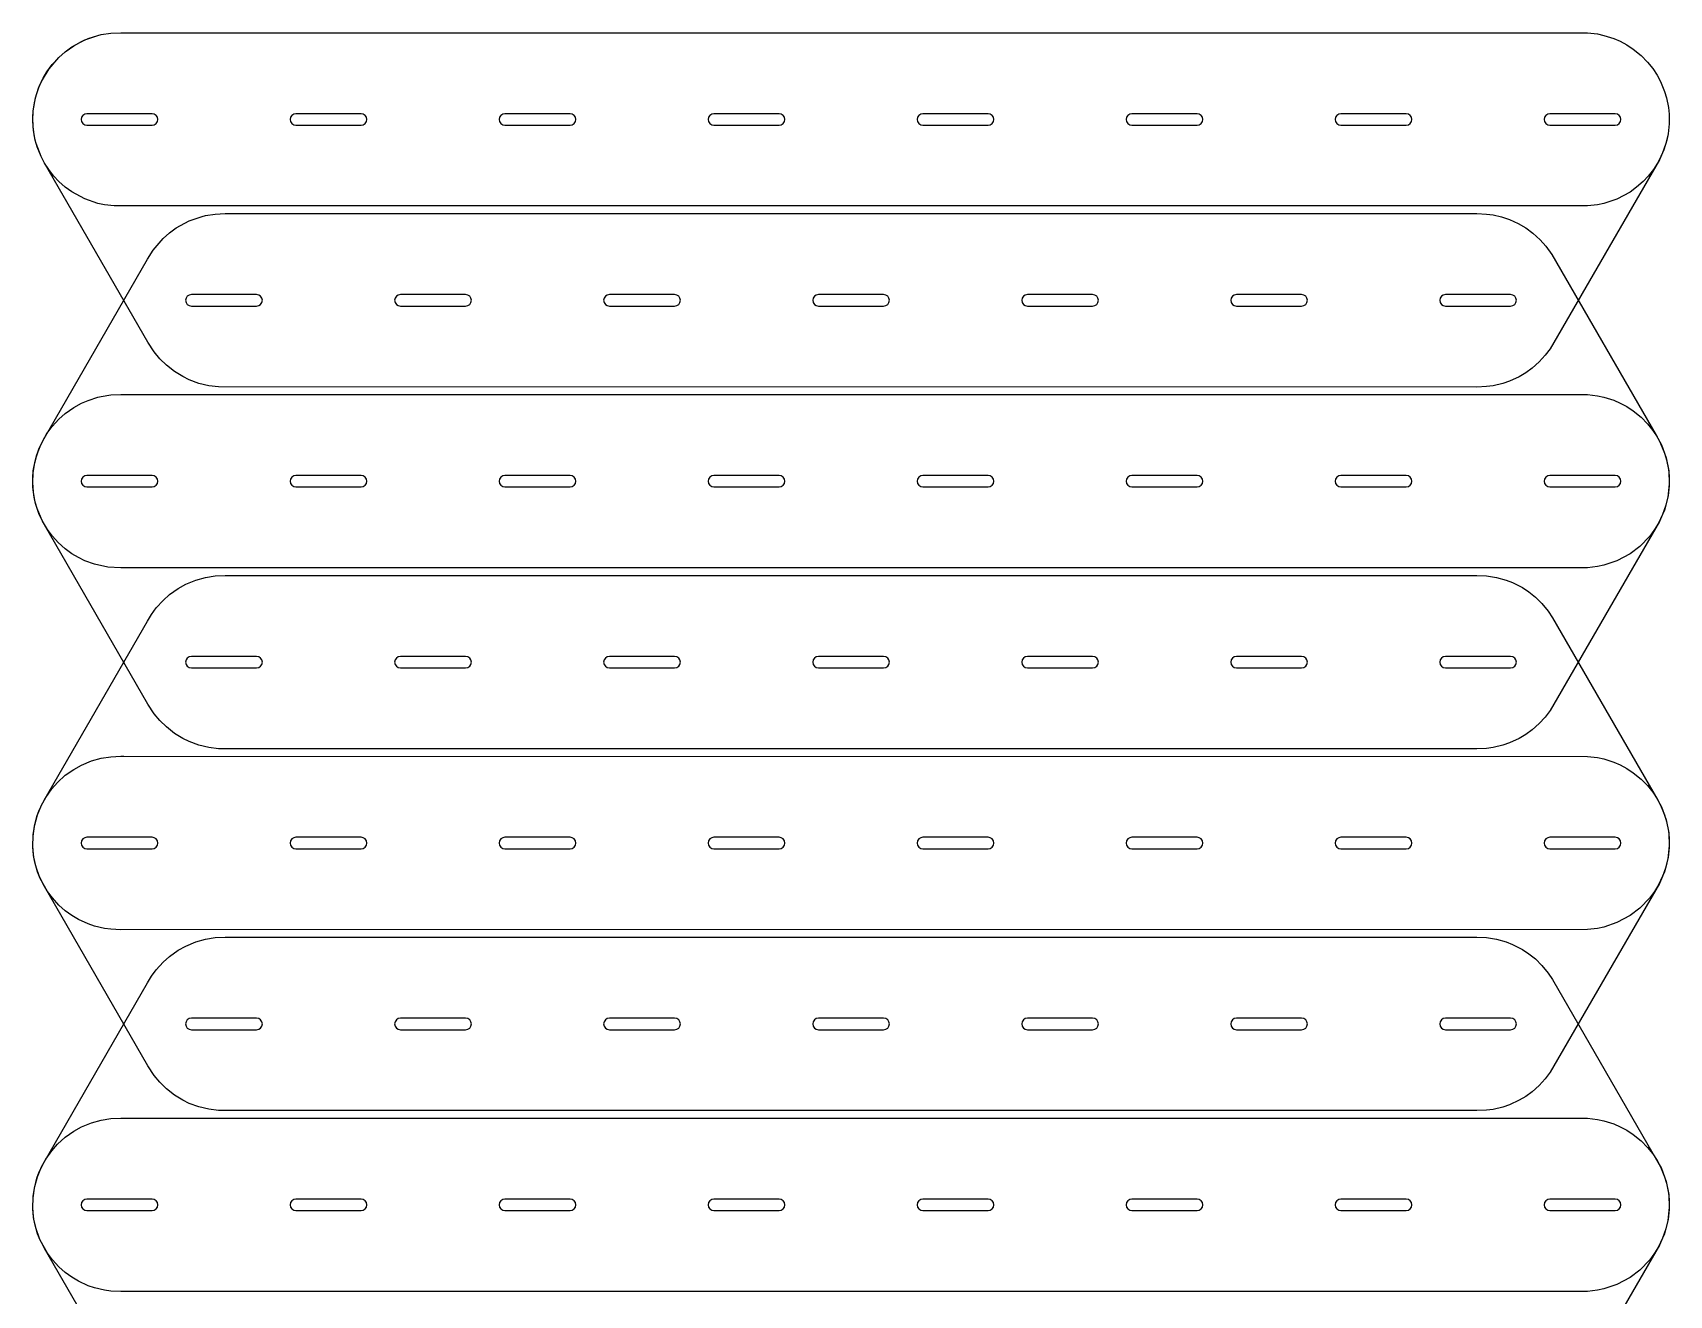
# Model space of a CAD drawing. Header units: millimetres. Extents: x 8 to 179, y 8 to 253.
# Drawn here: x 8 to 178.6, y 120.8 to 252.6 of the extents above; entities that cross this region are included whole.
import ezdxf

# ---------------------------------------------------------------- set-up
doc = ezdxf.new("R2010")
doc.units = ezdxf.units.MM
doc.layers.add('BOTTOM_CUT', color=5, linetype='CONTINUOUS')
doc.layers.add('TOP_CUT', color=7, linetype='CONTINUOUS')

msp = doc.modelspace()

# ---------------------------------------------------------------- linework, layer by layer
at = {"layer": 'BOTTOM_CUT'}
for points in [[(15.09, 252.3983), (16.11, 252.5584), (17.13, 252.6022), (170.13, 252.5867), (171.15, 252.4685), (171.83, 252.3231), (172.85, 251.9984), (173.53, 251.7041), (174.21, 251.3397), (174.89, 250.8951), (175.7154, 250.2222), (176.3831, 249.5422), (176.9285, 248.8622), (177.3756, 248.1822), (177.7422, 247.5022), (178.1624, 246.4822), (178.3658, 245.8022), (178.566, 244.7822), (178.6333, 244.1022), (178.6378, 243.0822), (178.5265, 242.0622), (178.3859, 241.3822), (178.069, 240.3622), (177.7805, 239.6822), (177.4226, 239.0022), (176.9854, 238.3222), (176.4529, 237.6422), (175.91, 237.0658), (175.23, 236.4674), (174.55, 235.9762), (173.19, 235.2448), (171.83, 234.7814), (171.15, 234.636), (170.13, 234.5178), (16.45, 234.519), (15.43, 234.6395), (14.75, 234.7865), (13.39, 235.2535), (12.03, 235.9894), (11.35, 236.4834), (10.67, 237.0854), (10.1471, 237.6422), (9.6145, 238.3222), (9.1774, 239.0022), (8.8195, 239.6822), (8.3051, 241.0422), (8.137, 241.7222), (7.9863, 242.7422), (7.9524, 243.7622), (7.9939, 244.4422), (8.2342, 245.8022), (8.5616, 246.8222), (8.8578, 247.5022), (9.65, 248.8318), (10.67, 250.0191), (11.35, 250.6214), (12.03, 251.1149), (13.39, 251.8509), (14.75, 252.318)], [(13.6, 244.1522), (13.3704, 244.1065), (13.1757, 243.9765), (13.0457, 243.7818), (13, 243.5522), (13.0457, 243.3226), (13.1757, 243.1279), (13.3704, 242.9979), (13.6, 242.9522), (20.4, 242.9522), (20.6296, 242.9979), (20.8243, 243.1279), (20.9543, 243.3226), (21, 243.5522), (20.9543, 243.7818), (20.8243, 243.9765), (20.6296, 244.1065), (20.4, 244.1522)], [(35.4, 244.1522), (35.1704, 244.1065), (34.9757, 243.9765), (34.8457, 243.7818), (34.8, 243.5522), (34.8457, 243.3226), (34.9757, 243.1279), (35.1704, 242.9979), (35.4, 242.9522), (42.2, 242.9522), (42.4296, 242.9979), (42.6243, 243.1279), (42.7543, 243.3226), (42.8, 243.5522), (42.7543, 243.7818), (42.6243, 243.9765), (42.4296, 244.1065), (42.2, 244.1522)], [(57.2, 244.1522), (56.9704, 244.1065), (56.7757, 243.9765), (56.6457, 243.7818), (56.6, 243.5522), (56.6457, 243.3226), (56.7757, 243.1279), (56.9704, 242.9979), (57.2, 242.9522), (64, 242.9522), (64.2296, 242.9979), (64.4243, 243.1279), (64.5543, 243.3226), (64.6, 243.5522), (64.5543, 243.7818), (64.4243, 243.9765), (64.2296, 244.1065), (64, 244.1522)], [(79, 244.1522), (78.7704, 244.1065), (78.5757, 243.9765), (78.4457, 243.7818), (78.4, 243.5522), (78.4457, 243.3226), (78.5757, 243.1279), (78.7704, 242.9979), (79, 242.9522), (85.8, 242.9522), (86.0296, 242.9979), (86.2243, 243.1279), (86.3543, 243.3226), (86.4, 243.5522), (86.3543, 243.7818), (86.2243, 243.9765), (86.0296, 244.1065), (85.8, 244.1522)], [(100.8, 244.1522), (100.5704, 244.1065), (100.3757, 243.9765), (100.2457, 243.7818), (100.2, 243.5522), (100.2457, 243.3226), (100.3757, 243.1279), (100.5704, 242.9979), (100.8, 242.9522), (107.6, 242.9522), (107.8296, 242.9979), (108.0243, 243.1279), (108.1543, 243.3226), (108.2, 243.5522), (108.1543, 243.7818), (108.0243, 243.9765), (107.8296, 244.1065), (107.6, 244.1522)], [(122.6, 244.1522), (122.3704, 244.1065), (122.1757, 243.9765), (122.0457, 243.7818), (122, 243.5522), (122.0457, 243.3226), (122.1757, 243.1279), (122.3704, 242.9979), (122.6, 242.9522), (129.4, 242.9522), (129.6296, 242.9979), (129.8243, 243.1279), (129.9543, 243.3226), (130, 243.5522), (129.9543, 243.7818), (129.8243, 243.9765), (129.6296, 244.1065), (129.4, 244.1522)], [(144.4, 244.1522), (144.1704, 244.1065), (143.9757, 243.9765), (143.8457, 243.7818), (143.8, 243.5522), (143.8457, 243.3226), (143.9757, 243.1279), (144.1704, 242.9979), (144.4, 242.9522), (151.2, 242.9522), (151.4296, 242.9979), (151.6243, 243.1279), (151.7543, 243.3226), (151.8, 243.5522), (151.7543, 243.7818), (151.6243, 243.9765), (151.4296, 244.1065), (151.2, 244.1522)], [(166.2, 244.1522), (165.9704, 244.1065), (165.7757, 243.9765), (165.6457, 243.7818), (165.6, 243.5522), (165.6457, 243.3226), (165.7757, 243.1279), (165.9704, 242.9979), (166.2, 242.9522), (173, 242.9522), (173.2296, 242.9979), (173.4243, 243.1279), (173.5543, 243.3226), (173.6, 243.5522), (173.5543, 243.7818), (173.4243, 243.9765), (173.2296, 244.1065), (173, 244.1522)], [(25.97, 233.5146), (26.99, 233.677), (28.01, 233.7229), (158.57, 233.7229), (159.59, 233.679), (160.27, 233.5856), (161.152, 233.3829), (161.97, 233.1113), (162.8714, 232.7029), (163.67, 232.2355), (164.4228, 231.6829), (165.1668, 231.0029), (165.7692, 230.3229), (166.39, 229.4422), (177.2734, 210.6029), (177.8182, 209.5829), (178.3178, 208.2229), (178.5866, 206.8629), (178.6453, 205.5029), (178.4981, 204.1429), (178.1344, 202.7829), (177.5243, 201.4229), (177.109, 200.7429), (176.6043, 200.0629), (175.57, 198.9924), (174.55, 198.2178), (173.19, 197.4863), (171.83, 197.0226), (171.15, 196.8773), (170.13, 196.7591), (17.13, 196.7435), (15.77, 196.8275), (14.41, 197.1222), (13.39, 197.495), (12.71, 197.8253), (12.03, 198.2309), (11.35, 198.7241), (10.6127, 199.3829), (9.9956, 200.0629), (9.491, 200.7429), (8.97, 201.6223), (8.5932, 202.4429), (8.2553, 203.4629), (8.1019, 204.1429), (7.972, 205.1629), (7.9584, 206.1829), (8.0134, 206.8629), (8.1946, 207.8829), (8.3843, 208.5629), (8.7818, 209.5829), (9.131, 210.2629), (19.9268, 228.9629), (20.53, 229.924), (21.55, 231.1202), (22.23, 231.7262), (22.91, 232.2223), (24.27, 232.9628), (25.63, 233.4335)], [(24.5, 225.2728), (24.2704, 225.2272), (24.0757, 225.0971), (23.9457, 224.9025), (23.9, 224.6728), (23.9457, 224.4432), (24.0757, 224.2486), (24.2704, 224.1185), (24.5, 224.0728), (31.3, 224.0728), (31.5296, 224.1185), (31.7243, 224.2486), (31.8543, 224.4432), (31.9, 224.6728), (31.8543, 224.9025), (31.7243, 225.0971), (31.5296, 225.2272), (31.3, 225.2728)], [(46.3, 225.2728), (46.0704, 225.2272), (45.8757, 225.0971), (45.7457, 224.9025), (45.7, 224.6728), (45.7457, 224.4432), (45.8757, 224.2486), (46.0704, 224.1185), (46.3, 224.0728), (53.1, 224.0728), (53.3296, 224.1185), (53.5243, 224.2486), (53.6543, 224.4432), (53.7, 224.6728), (53.6543, 224.9025), (53.5243, 225.0971), (53.3296, 225.2272), (53.1, 225.2728)], [(68.1, 225.2728), (67.8704, 225.2272), (67.6757, 225.0971), (67.5457, 224.9025), (67.5, 224.6728), (67.5457, 224.4432), (67.6757, 224.2486), (67.8704, 224.1185), (68.1, 224.0728), (74.9, 224.0728), (75.1296, 224.1185), (75.3243, 224.2486), (75.4543, 224.4432), (75.5, 224.6728), (75.4543, 224.9025), (75.3243, 225.0971), (75.1296, 225.2272), (74.9, 225.2728)], [(89.9, 225.2728), (89.6704, 225.2272), (89.4757, 225.0971), (89.3457, 224.9025), (89.3, 224.6728), (89.3457, 224.4432), (89.4757, 224.2486), (89.6704, 224.1185), (89.9, 224.0728), (96.7, 224.0728), (96.9296, 224.1185), (97.1243, 224.2486), (97.2543, 224.4432), (97.3, 224.6728), (97.2543, 224.9025), (97.1243, 225.0971), (96.9296, 225.2272), (96.7, 225.2728)], [(111.7, 225.2728), (111.4704, 225.2272), (111.2757, 225.0971), (111.1457, 224.9025), (111.1, 224.6728), (111.1457, 224.4432), (111.2757, 224.2486), (111.4704, 224.1185), (111.7, 224.0728), (118.5, 224.0728), (118.7296, 224.1185), (118.9243, 224.2486), (119.0543, 224.4432), (119.1, 224.6728), (119.0543, 224.9025), (118.9243, 225.0971), (118.7296, 225.2272), (118.5, 225.2728)], [(133.5, 225.2728), (133.2704, 225.2272), (133.0757, 225.0971), (132.9457, 224.9025), (132.9, 224.6728), (132.9457, 224.4432), (133.0757, 224.2486), (133.2704, 224.1185), (133.5, 224.0728), (140.3, 224.0728), (140.5296, 224.1185), (140.7243, 224.2486), (140.8543, 224.4432), (140.9, 224.6728), (140.8543, 224.9025), (140.7243, 225.0971), (140.5296, 225.2272), (140.3, 225.2728)], [(155.3, 225.2728), (155.0704, 225.2272), (154.8757, 225.0971), (154.7457, 224.9025), (154.7, 224.6728), (154.7457, 224.4432), (154.8757, 224.2486), (155.0704, 224.1185), (155.3, 224.0728), (162.1, 224.0728), (162.3296, 224.1185), (162.5243, 224.2486), (162.6543, 224.4432), (162.7, 224.6728), (162.6543, 224.9025), (162.5243, 225.0971), (162.3296, 225.2272), (162.1, 225.2728)], [(13.6, 206.3935), (13.3704, 206.3478), (13.1757, 206.2178), (13.0457, 206.0231), (13, 205.7935), (13.0457, 205.5639), (13.1757, 205.3692), (13.3704, 205.2392), (13.6, 205.1935), (20.4, 205.1935), (20.6296, 205.2392), (20.8243, 205.3692), (20.9543, 205.5639), (21, 205.7935), (20.9543, 206.0231), (20.8243, 206.2178), (20.6296, 206.3478), (20.4, 206.3935)], [(35.4, 206.3935), (35.1704, 206.3478), (34.9757, 206.2178), (34.8457, 206.0231), (34.8, 205.7935), (34.8457, 205.5639), (34.9757, 205.3692), (35.1704, 205.2392), (35.4, 205.1935), (42.2, 205.1935), (42.4296, 205.2392), (42.6243, 205.3692), (42.7543, 205.5639), (42.8, 205.7935), (42.7543, 206.0231), (42.6243, 206.2178), (42.4296, 206.3478), (42.2, 206.3935)], [(57.2, 206.3935), (56.9704, 206.3478), (56.7757, 206.2178), (56.6457, 206.0231), (56.6, 205.7935), (56.6457, 205.5639), (56.7757, 205.3692), (56.9704, 205.2392), (57.2, 205.1935), (64, 205.1935), (64.2296, 205.2392), (64.4243, 205.3692), (64.5543, 205.5639), (64.6, 205.7935), (64.5543, 206.0231), (64.4243, 206.2178), (64.2296, 206.3478), (64, 206.3935)], [(79, 206.3935), (78.7704, 206.3478), (78.5757, 206.2178), (78.4457, 206.0231), (78.4, 205.7935), (78.4457, 205.5639), (78.5757, 205.3692), (78.7704, 205.2392), (79, 205.1935), (85.8, 205.1935), (86.0296, 205.2392), (86.2243, 205.3692), (86.3543, 205.5639), (86.4, 205.7935), (86.3543, 206.0231), (86.2243, 206.2178), (86.0296, 206.3478), (85.8, 206.3935)], [(100.8, 206.3935), (100.5704, 206.3478), (100.3757, 206.2178), (100.2457, 206.0231), (100.2, 205.7935), (100.2457, 205.5639), (100.3757, 205.3692), (100.5704, 205.2392), (100.8, 205.1935), (107.6, 205.1935), (107.8296, 205.2392), (108.0243, 205.3692), (108.1543, 205.5639), (108.2, 205.7935), (108.1543, 206.0231), (108.0243, 206.2178), (107.8296, 206.3478), (107.6, 206.3935)], [(122.6, 206.3935), (122.3704, 206.3478), (122.1757, 206.2178), (122.0457, 206.0231), (122, 205.7935), (122.0457, 205.5639), (122.1757, 205.3692), (122.3704, 205.2392), (122.6, 205.1935), (129.4, 205.1935), (129.6296, 205.2392), (129.8243, 205.3692), (129.9543, 205.5639), (130, 205.7935), (129.9543, 206.0231), (129.8243, 206.2178), (129.6296, 206.3478), (129.4, 206.3935)], [(144.4, 206.3935), (144.1704, 206.3478), (143.9757, 206.2178), (143.8457, 206.0231), (143.8, 205.7935), (143.8457, 205.5639), (143.9757, 205.3692), (144.1704, 205.2392), (144.4, 205.1935), (151.2, 205.1935), (151.4296, 205.2392), (151.6243, 205.3692), (151.7543, 205.5639), (151.8, 205.7935), (151.7543, 206.0231), (151.6243, 206.2178), (151.4296, 206.3478), (151.2, 206.3935)], [(166.2, 206.3935), (165.9704, 206.3478), (165.7757, 206.2178), (165.6457, 206.0231), (165.6, 205.7935), (165.6457, 205.5639), (165.7757, 205.3692), (165.9704, 205.2392), (166.2, 205.1935), (173, 205.1935), (173.2296, 205.2392), (173.4243, 205.3692), (173.5543, 205.5639), (173.6, 205.7935), (173.5543, 206.0231), (173.4243, 206.2178), (173.2296, 206.3478), (173, 206.3935)], [(28.35, 195.9642), (158.57, 195.9642), (159.59, 195.9203), (160.61, 195.7603), (161.63, 195.4766), (162.31, 195.2128), (163.33, 194.6898), (164.01, 194.2425), (164.69, 193.6973), (165.37, 193.0297), (166.0283, 192.2242), (166.4756, 191.5442), (177.469, 172.5042), (177.8182, 171.8242), (178.3178, 170.4642), (178.5866, 169.1042), (178.6453, 167.7442), (178.4981, 166.3842), (178.1344, 165.0242), (177.5243, 163.6642), (177.109, 162.9842), (176.6043, 162.3042), (175.57, 161.2337), (174.55, 160.4591), (173.19, 159.7276), (171.83, 159.2639), (171.15, 159.1186), (170.13, 159.0004), (17.13, 158.9848), (16.11, 159.0287), (15.43, 159.1221), (14.41, 159.3635), (13.73, 159.5963), (12.71, 160.0666), (12.03, 160.4722), (11.35, 160.9654), (10.67, 161.5675), (9.9956, 162.3042), (9.491, 162.9842), (8.737, 164.3442), (8.4656, 165.0242), (8.1717, 166.0442), (8.0454, 166.7242), (7.9547, 167.7442), (7.9794, 168.7642), (8.1207, 169.7842), (8.3843, 170.8042), (8.63, 171.4762), (9.131, 172.5042), (19.9268, 191.2042), (20.3374, 191.8842), (20.8307, 192.5642), (21.55, 193.3615), (22.23, 193.9675), (23.1306, 194.6042), (23.93, 195.0466), (24.95, 195.4697), (25.97, 195.7559), (26.99, 195.9183), (28.01, 195.9642)], [(24.5, 187.5141), (24.2704, 187.4685), (24.0757, 187.3384), (23.9457, 187.1437), (23.9, 186.9141), (23.9457, 186.6845), (24.0757, 186.4899), (24.2704, 186.3598), (24.5, 186.3141), (31.3, 186.3141), (31.5296, 186.3598), (31.7243, 186.4899), (31.8543, 186.6845), (31.9, 186.9141), (31.8543, 187.1437), (31.7243, 187.3384), (31.5296, 187.4685), (31.3, 187.5141)], [(46.3, 187.5141), (46.0704, 187.4685), (45.8757, 187.3384), (45.7457, 187.1437), (45.7, 186.9141), (45.7457, 186.6845), (45.8757, 186.4899), (46.0704, 186.3598), (46.3, 186.3141), (53.1, 186.3141), (53.3296, 186.3598), (53.5243, 186.4899), (53.6543, 186.6845), (53.7, 186.9141), (53.6543, 187.1437), (53.5243, 187.3384), (53.3296, 187.4685), (53.1, 187.5141)], [(68.1, 187.5141), (67.8704, 187.4685), (67.6757, 187.3384), (67.5457, 187.1437), (67.5, 186.9141), (67.5457, 186.6845), (67.6757, 186.4899), (67.8704, 186.3598), (68.1, 186.3141), (74.9, 186.3141), (75.1296, 186.3598), (75.3243, 186.4899), (75.4543, 186.6845), (75.5, 186.9141), (75.4543, 187.1437), (75.3243, 187.3384), (75.1296, 187.4685), (74.9, 187.5141)], [(89.9, 187.5141), (89.6704, 187.4685), (89.4757, 187.3384), (89.3457, 187.1437), (89.3, 186.9141), (89.3457, 186.6845), (89.4757, 186.4899), (89.6704, 186.3598), (89.9, 186.3141), (96.7, 186.3141), (96.9296, 186.3598), (97.1243, 186.4899), (97.2543, 186.6845), (97.3, 186.9141), (97.2543, 187.1437), (97.1243, 187.3384), (96.9296, 187.4685), (96.7, 187.5141)], [(111.7, 187.5141), (111.4704, 187.4685), (111.2757, 187.3384), (111.1457, 187.1437), (111.1, 186.9141), (111.1457, 186.6845), (111.2757, 186.4899), (111.4704, 186.3598), (111.7, 186.3141), (118.5, 186.3141), (118.7296, 186.3598), (118.9243, 186.4899), (119.0543, 186.6845), (119.1, 186.9141), (119.0543, 187.1437), (118.9243, 187.3384), (118.7296, 187.4685), (118.5, 187.5141)], [(133.5, 187.5141), (133.2704, 187.4685), (133.0757, 187.3384), (132.9457, 187.1437), (132.9, 186.9141), (132.9457, 186.6845), (133.0757, 186.4899), (133.2704, 186.3598), (133.5, 186.3141), (140.3, 186.3141), (140.5296, 186.3598), (140.7243, 186.4899), (140.8543, 186.6845), (140.9, 186.9141), (140.8543, 187.1437), (140.7243, 187.3384), (140.5296, 187.4685), (140.3, 187.5141)], [(155.3, 187.5141), (155.0704, 187.4685), (154.8757, 187.3384), (154.7457, 187.1437), (154.7, 186.9141), (154.7457, 186.6845), (154.8757, 186.4899), (155.0704, 186.3598), (155.3, 186.3141), (162.1, 186.3141), (162.3296, 186.3598), (162.5243, 186.4899), (162.6543, 186.6845), (162.7, 186.9141), (162.6543, 187.1437), (162.5243, 187.3384), (162.3296, 187.4685), (162.1, 187.5141)], [(13.6, 168.6348), (13.3704, 168.5891), (13.1757, 168.459), (13.0457, 168.2644), (13, 168.0348), (13.0457, 167.8052), (13.1757, 167.6105), (13.3704, 167.4805), (13.6, 167.4348), (20.4, 167.4348), (20.6296, 167.4805), (20.8243, 167.6105), (20.9543, 167.8052), (21, 168.0348), (20.9543, 168.2644), (20.8243, 168.459), (20.6296, 168.5891), (20.4, 168.6348)], [(35.4, 168.6348), (35.1704, 168.5891), (34.9757, 168.459), (34.8457, 168.2644), (34.8, 168.0348), (34.8457, 167.8052), (34.9757, 167.6105), (35.1704, 167.4805), (35.4, 167.4348), (42.2, 167.4348), (42.4296, 167.4805), (42.6243, 167.6105), (42.7543, 167.8052), (42.8, 168.0348), (42.7543, 168.2644), (42.6243, 168.459), (42.4296, 168.5891), (42.2, 168.6348)], [(57.2, 168.6348), (56.9704, 168.5891), (56.7757, 168.459), (56.6457, 168.2644), (56.6, 168.0348), (56.6457, 167.8052), (56.7757, 167.6105), (56.9704, 167.4805), (57.2, 167.4348), (64, 167.4348), (64.2296, 167.4805), (64.4243, 167.6105), (64.5543, 167.8052), (64.6, 168.0348), (64.5543, 168.2644), (64.4243, 168.459), (64.2296, 168.5891), (64, 168.6348)], [(79, 168.6348), (78.7704, 168.5891), (78.5757, 168.459), (78.4457, 168.2644), (78.4, 168.0348), (78.4457, 167.8052), (78.5757, 167.6105), (78.7704, 167.4805), (79, 167.4348), (85.8, 167.4348), (86.0296, 167.4805), (86.2243, 167.6105), (86.3543, 167.8052), (86.4, 168.0348), (86.3543, 168.2644), (86.2243, 168.459), (86.0296, 168.5891), (85.8, 168.6348)], [(100.8, 168.6348), (100.5704, 168.5891), (100.3757, 168.459), (100.2457, 168.2644), (100.2, 168.0348), (100.2457, 167.8052), (100.3757, 167.6105), (100.5704, 167.4805), (100.8, 167.4348), (107.6, 167.4348), (107.8296, 167.4805), (108.0243, 167.6105), (108.1543, 167.8052), (108.2, 168.0348), (108.1543, 168.2644), (108.0243, 168.459), (107.8296, 168.5891), (107.6, 168.6348)], [(122.6, 168.6348), (122.3704, 168.5891), (122.1757, 168.459), (122.0457, 168.2644), (122, 168.0348), (122.0457, 167.8052), (122.1757, 167.6105), (122.3704, 167.4805), (122.6, 167.4348), (129.4, 167.4348), (129.6296, 167.4805), (129.8243, 167.6105), (129.9543, 167.8052), (130, 168.0348), (129.9543, 168.2644), (129.8243, 168.459), (129.6296, 168.5891), (129.4, 168.6348)], [(144.4, 168.6348), (144.1704, 168.5891), (143.9757, 168.459), (143.8457, 168.2644), (143.8, 168.0348), (143.8457, 167.8052), (143.9757, 167.6105), (144.1704, 167.4805), (144.4, 167.4348), (151.2, 167.4348), (151.4296, 167.4805), (151.6243, 167.6105), (151.7543, 167.8052), (151.8, 168.0348), (151.7543, 168.2644), (151.6243, 168.459), (151.4296, 168.5891), (151.2, 168.6348)], [(166.2, 168.6348), (165.9704, 168.5891), (165.7757, 168.459), (165.6457, 168.2644), (165.6, 168.0348), (165.6457, 167.8052), (165.7757, 167.6105), (165.9704, 167.4805), (166.2, 167.4348), (173, 167.4348), (173.2296, 167.4805), (173.4243, 167.6105), (173.5543, 167.8052), (173.6, 168.0348), (173.5543, 168.2644), (173.4243, 168.459), (173.2296, 168.5891), (173, 168.6348)], [(28.35, 158.2055), (158.57, 158.2055), (159.59, 158.1616), (160.61, 158.0016), (161.63, 157.7179), (162.31, 157.4541), (163.33, 156.9311), (164.01, 156.4838), (164.69, 155.9386), (165.37, 155.271), (166.0283, 154.4655), (166.4756, 153.7855), (177.469, 134.7455), (177.8182, 134.0655), (178.3178, 132.7055), (178.5866, 131.3455), (178.6453, 129.9855), (178.4981, 128.6255), (178.1344, 127.2655), (177.5243, 125.9055), (177.109, 125.2255), (176.6043, 124.5455), (175.57, 123.475), (174.55, 122.7004), (173.19, 121.9689), (171.83, 121.5052), (171.15, 121.3599), (170.13, 121.2417), (17.13, 121.2261), (16.11, 121.27), (15.43, 121.3634), (14.41, 121.6048), (13.73, 121.8376), (12.71, 122.3079), (12.03, 122.7135), (11.35, 123.2067), (10.67, 123.8088), (9.9956, 124.5455), (9.491, 125.2255), (8.737, 126.5855), (8.4656, 127.2655), (8.1717, 128.2855), (8.0454, 128.9655), (7.9547, 129.9855), (7.9794, 131.0055), (8.1207, 132.0255), (8.3843, 133.0455), (8.63, 133.7175), (9.131, 134.7455), (19.9268, 153.4455), (20.3374, 154.1255), (20.8307, 154.8055), (21.55, 155.6027), (22.23, 156.2088), (23.1306, 156.8455), (23.93, 157.2879), (24.95, 157.711), (25.97, 157.9972), (26.99, 158.1596), (28.01, 158.2055)], [(24.5, 149.7554), (24.2704, 149.7098), (24.0757, 149.5797), (23.9457, 149.385), (23.9, 149.1554), (23.9457, 148.9258), (24.0757, 148.7312), (24.2704, 148.6011), (24.5, 148.5554), (31.3, 148.5554), (31.5296, 148.6011), (31.7243, 148.7312), (31.8543, 148.9258), (31.9, 149.1554), (31.8543, 149.385), (31.7243, 149.5797), (31.5296, 149.7098), (31.3, 149.7554)], [(46.3, 149.7554), (46.0704, 149.7098), (45.8757, 149.5797), (45.7457, 149.385), (45.7, 149.1554), (45.7457, 148.9258), (45.8757, 148.7312), (46.0704, 148.6011), (46.3, 148.5554), (53.1, 148.5554), (53.3296, 148.6011), (53.5243, 148.7312), (53.6543, 148.9258), (53.7, 149.1554), (53.6543, 149.385), (53.5243, 149.5797), (53.3296, 149.7098), (53.1, 149.7554)], [(68.1, 149.7554), (67.8704, 149.7098), (67.6757, 149.5797), (67.5457, 149.385), (67.5, 149.1554), (67.5457, 148.9258), (67.6757, 148.7312), (67.8704, 148.6011), (68.1, 148.5554), (74.9, 148.5554), (75.1296, 148.6011), (75.3243, 148.7312), (75.4543, 148.9258), (75.5, 149.1554), (75.4543, 149.385), (75.3243, 149.5797), (75.1296, 149.7098), (74.9, 149.7554)], [(89.9, 149.7554), (89.6704, 149.7098), (89.4757, 149.5797), (89.3457, 149.385), (89.3, 149.1554), (89.3457, 148.9258), (89.4757, 148.7312), (89.6704, 148.6011), (89.9, 148.5554), (96.7, 148.5554), (96.9296, 148.6011), (97.1243, 148.7312), (97.2543, 148.9258), (97.3, 149.1554), (97.2543, 149.385), (97.1243, 149.5797), (96.9296, 149.7098), (96.7, 149.7554)], [(111.7, 149.7554), (111.4704, 149.7098), (111.2757, 149.5797), (111.1457, 149.385), (111.1, 149.1554), (111.1457, 148.9258), (111.2757, 148.7312), (111.4704, 148.6011), (111.7, 148.5554), (118.5, 148.5554), (118.7296, 148.6011), (118.9243, 148.7312), (119.0543, 148.9258), (119.1, 149.1554), (119.0543, 149.385), (118.9243, 149.5797), (118.7296, 149.7098), (118.5, 149.7554)], [(133.5, 149.7554), (133.2704, 149.7098), (133.0757, 149.5797), (132.9457, 149.385), (132.9, 149.1554), (132.9457, 148.9258), (133.0757, 148.7312), (133.2704, 148.6011), (133.5, 148.5554), (140.3, 148.5554), (140.5296, 148.6011), (140.7243, 148.7312), (140.8543, 148.9258), (140.9, 149.1554), (140.8543, 149.385), (140.7243, 149.5797), (140.5296, 149.7098), (140.3, 149.7554)], [(155.3, 149.7554), (155.0704, 149.7098), (154.8757, 149.5797), (154.7457, 149.385), (154.7, 149.1554), (154.7457, 148.9258), (154.8757, 148.7312), (155.0704, 148.6011), (155.3, 148.5554), (162.1, 148.5554), (162.3296, 148.6011), (162.5243, 148.7312), (162.6543, 148.9258), (162.7, 149.1554), (162.6543, 149.385), (162.5243, 149.5797), (162.3296, 149.7098), (162.1, 149.7554)], [(13.6, 130.8761), (13.3704, 130.8304), (13.1757, 130.7003), (13.0457, 130.5057), (13, 130.2761), (13.0457, 130.0465), (13.1757, 129.8518), (13.3704, 129.7217), (13.6, 129.6761), (20.4, 129.6761), (20.6296, 129.7217), (20.8243, 129.8518), (20.9543, 130.0465), (21, 130.2761), (20.9543, 130.5057), (20.8243, 130.7003), (20.6296, 130.8304), (20.4, 130.8761)], [(35.4, 130.8761), (35.1704, 130.8304), (34.9757, 130.7003), (34.8457, 130.5057), (34.8, 130.2761), (34.8457, 130.0465), (34.9757, 129.8518), (35.1704, 129.7217), (35.4, 129.6761), (42.2, 129.6761), (42.4296, 129.7217), (42.6243, 129.8518), (42.7543, 130.0465), (42.8, 130.2761), (42.7543, 130.5057), (42.6243, 130.7003), (42.4296, 130.8304), (42.2, 130.8761)], [(57.2, 130.8761), (56.9704, 130.8304), (56.7757, 130.7003), (56.6457, 130.5057), (56.6, 130.2761), (56.6457, 130.0465), (56.7757, 129.8518), (56.9704, 129.7217), (57.2, 129.6761), (64, 129.6761), (64.2296, 129.7217), (64.4243, 129.8518), (64.5543, 130.0465), (64.6, 130.2761), (64.5543, 130.5057), (64.4243, 130.7003), (64.2296, 130.8304), (64, 130.8761)], [(79, 130.8761), (78.7704, 130.8304), (78.5757, 130.7003), (78.4457, 130.5057), (78.4, 130.2761), (78.4457, 130.0465), (78.5757, 129.8518), (78.7704, 129.7217), (79, 129.6761), (85.8, 129.6761), (86.0296, 129.7217), (86.2243, 129.8518), (86.3543, 130.0465), (86.4, 130.2761), (86.3543, 130.5057), (86.2243, 130.7003), (86.0296, 130.8304), (85.8, 130.8761)], [(100.8, 130.8761), (100.5704, 130.8304), (100.3757, 130.7003), (100.2457, 130.5057), (100.2, 130.2761), (100.2457, 130.0465), (100.3757, 129.8518), (100.5704, 129.7217), (100.8, 129.6761), (107.6, 129.6761), (107.8296, 129.7217), (108.0243, 129.8518), (108.1543, 130.0465), (108.2, 130.2761), (108.1543, 130.5057), (108.0243, 130.7003), (107.8296, 130.8304), (107.6, 130.8761)], [(122.6, 130.8761), (122.3704, 130.8304), (122.1757, 130.7003), (122.0457, 130.5057), (122, 130.2761), (122.0457, 130.0465), (122.1757, 129.8518), (122.3704, 129.7217), (122.6, 129.6761), (129.4, 129.6761), (129.6296, 129.7217), (129.8243, 129.8518), (129.9543, 130.0465), (130, 130.2761), (129.9543, 130.5057), (129.8243, 130.7003), (129.6296, 130.8304), (129.4, 130.8761)], [(144.4, 130.8761), (144.1704, 130.8304), (143.9757, 130.7003), (143.8457, 130.5057), (143.8, 130.2761), (143.8457, 130.0465), (143.9757, 129.8518), (144.1704, 129.7217), (144.4, 129.6761), (151.2, 129.6761), (151.4296, 129.7217), (151.6243, 129.8518), (151.7543, 130.0465), (151.8, 130.2761), (151.7543, 130.5057), (151.6243, 130.7003), (151.4296, 130.8304), (151.2, 130.8761)], [(166.2, 130.8761), (165.9704, 130.8304), (165.7757, 130.7003), (165.6457, 130.5057), (165.6, 130.2761), (165.6457, 130.0465), (165.7757, 129.8518), (165.9704, 129.7217), (166.2, 129.6761), (173, 129.6761), (173.2296, 129.7217), (173.4243, 129.8518), (173.5543, 130.0465), (173.6, 130.2761), (173.5543, 130.5057), (173.4243, 130.7003), (173.2296, 130.8304), (173, 130.8761)]]:
    msp.add_lwpolyline(points, close=True, dxfattribs=at)
at = {"layer": 'TOP_CUT'}
for points in [[(15.09, 252.3983), (16.11, 252.5584), (17.13, 252.6022), (170.13, 252.5867), (171.15, 252.4685), (171.83, 252.3231), (172.85, 251.9984), (173.53, 251.7041), (174.21, 251.3397), (174.89, 250.8951), (175.7154, 250.2222), (176.3831, 249.5422), (176.9285, 248.8622), (177.3756, 248.1822), (177.7422, 247.5022), (178.1624, 246.4822), (178.3658, 245.8022), (178.566, 244.7822), (178.6333, 244.1022), (178.6378, 243.0822), (178.5265, 242.0622), (178.295, 241.0422), (177.95, 240.0638), (177.6111, 239.3422), (166.209, 219.6222), (165.7044, 218.9422), (165.0873, 218.2622), (164.35, 217.6034), (163.67, 217.1103), (162.99, 216.7047), (161.97, 216.2343), (161.29, 216.0015), (160.27, 215.7602), (159.59, 215.6668), (158.57, 215.6229), (27.33, 215.6409), (26.31, 215.7637), (25.29, 216.0076), (24.27, 216.3831), (23.59, 216.7155), (22.7358, 217.2422), (21.89, 217.9068), (21.21, 218.5784), (20.6312, 219.2822), (19.9734, 220.3022), (9.177, 239.0022), (8.8195, 239.6822), (8.4106, 240.7022), (8.2141, 241.3822), (8.0234, 242.4022), (7.9509, 243.4222), (7.9939, 244.4422), (8.1539, 245.4622), (8.3286, 246.1422), (8.63, 246.9904), (9.0317, 247.8422), (9.4374, 248.5222), (9.99, 249.2751), (10.67, 250.0191), (11.35, 250.6214), (12.2307, 251.2422), (13.05, 251.6944), (13.73, 251.9907), (14.75, 252.318)], [(13.6, 244.1522), (13.3704, 244.1065), (13.1757, 243.9765), (13.0457, 243.7818), (13, 243.5522), (13.0457, 243.3226), (13.1757, 243.1279), (13.3704, 242.9979), (13.6, 242.9522), (20.4, 242.9522), (20.6296, 242.9979), (20.8243, 243.1279), (20.9543, 243.3226), (21, 243.5522), (20.9543, 243.7818), (20.8243, 243.9765), (20.6296, 244.1065), (20.4, 244.1522)], [(35.4, 244.1522), (35.1704, 244.1065), (34.9757, 243.9765), (34.8457, 243.7818), (34.8, 243.5522), (34.8457, 243.3226), (34.9757, 243.1279), (35.1704, 242.9979), (35.4, 242.9522), (42.2, 242.9522), (42.4296, 242.9979), (42.6243, 243.1279), (42.7543, 243.3226), (42.8, 243.5522), (42.7543, 243.7818), (42.6243, 243.9765), (42.4296, 244.1065), (42.2, 244.1522)], [(57.2, 244.1522), (56.9704, 244.1065), (56.7757, 243.9765), (56.6457, 243.7818), (56.6, 243.5522), (56.6457, 243.3226), (56.7757, 243.1279), (56.9704, 242.9979), (57.2, 242.9522), (64, 242.9522), (64.2296, 242.9979), (64.4243, 243.1279), (64.5543, 243.3226), (64.6, 243.5522), (64.5543, 243.7818), (64.4243, 243.9765), (64.2296, 244.1065), (64, 244.1522)], [(79, 244.1522), (78.7704, 244.1065), (78.5757, 243.9765), (78.4457, 243.7818), (78.4, 243.5522), (78.4457, 243.3226), (78.5757, 243.1279), (78.7704, 242.9979), (79, 242.9522), (85.8, 242.9522), (86.0296, 242.9979), (86.2243, 243.1279), (86.3543, 243.3226), (86.4, 243.5522), (86.3543, 243.7818), (86.2243, 243.9765), (86.0296, 244.1065), (85.8, 244.1522)], [(100.8, 244.1522), (100.5704, 244.1065), (100.3757, 243.9765), (100.2457, 243.7818), (100.2, 243.5522), (100.2457, 243.3226), (100.3757, 243.1279), (100.5704, 242.9979), (100.8, 242.9522), (107.6, 242.9522), (107.8296, 242.9979), (108.0243, 243.1279), (108.1543, 243.3226), (108.2, 243.5522), (108.1543, 243.7818), (108.0243, 243.9765), (107.8296, 244.1065), (107.6, 244.1522)], [(122.6, 244.1522), (122.3704, 244.1065), (122.1757, 243.9765), (122.0457, 243.7818), (122, 243.5522), (122.0457, 243.3226), (122.1757, 243.1279), (122.3704, 242.9979), (122.6, 242.9522), (129.4, 242.9522), (129.6296, 242.9979), (129.8243, 243.1279), (129.9543, 243.3226), (130, 243.5522), (129.9543, 243.7818), (129.8243, 243.9765), (129.6296, 244.1065), (129.4, 244.1522)], [(144.4, 244.1522), (144.1704, 244.1065), (143.9757, 243.9765), (143.8457, 243.7818), (143.8, 243.5522), (143.8457, 243.3226), (143.9757, 243.1279), (144.1704, 242.9979), (144.4, 242.9522), (151.2, 242.9522), (151.4296, 242.9979), (151.6243, 243.1279), (151.7543, 243.3226), (151.8, 243.5522), (151.7543, 243.7818), (151.6243, 243.9765), (151.4296, 244.1065), (151.2, 244.1522)], [(166.2, 244.1522), (165.9704, 244.1065), (165.7757, 243.9765), (165.6457, 243.7818), (165.6, 243.5522), (165.6457, 243.3226), (165.7757, 243.1279), (165.9704, 242.9979), (166.2, 242.9522), (173, 242.9522), (173.2296, 242.9979), (173.4243, 243.1279), (173.5543, 243.3226), (173.6, 243.5522), (173.5543, 243.7818), (173.4243, 243.9765), (173.2296, 244.1065), (173, 244.1522)], [(24.5, 225.2728), (24.2704, 225.2272), (24.0757, 225.0971), (23.9457, 224.9025), (23.9, 224.6728), (23.9457, 224.4432), (24.0757, 224.2486), (24.2704, 224.1185), (24.5, 224.0728), (31.3, 224.0728), (31.5296, 224.1185), (31.7243, 224.2486), (31.8543, 224.4432), (31.9, 224.6728), (31.8543, 224.9025), (31.7243, 225.0971), (31.5296, 225.2272), (31.3, 225.2728)], [(46.3, 225.2728), (46.0704, 225.2272), (45.8757, 225.0971), (45.7457, 224.9025), (45.7, 224.6728), (45.7457, 224.4432), (45.8757, 224.2486), (46.0704, 224.1185), (46.3, 224.0728), (53.1, 224.0728), (53.3296, 224.1185), (53.5243, 224.2486), (53.6543, 224.4432), (53.7, 224.6728), (53.6543, 224.9025), (53.5243, 225.0971), (53.3296, 225.2272), (53.1, 225.2728)], [(68.1, 225.2728), (67.8704, 225.2272), (67.6757, 225.0971), (67.5457, 224.9025), (67.5, 224.6728), (67.5457, 224.4432), (67.6757, 224.2486), (67.8704, 224.1185), (68.1, 224.0728), (74.9, 224.0728), (75.1296, 224.1185), (75.3243, 224.2486), (75.4543, 224.4432), (75.5, 224.6728), (75.4543, 224.9025), (75.3243, 225.0971), (75.1296, 225.2272), (74.9, 225.2728)], [(89.9, 225.2728), (89.6704, 225.2272), (89.4757, 225.0971), (89.3457, 224.9025), (89.3, 224.6728), (89.3457, 224.4432), (89.4757, 224.2486), (89.6704, 224.1185), (89.9, 224.0728), (96.7, 224.0728), (96.9296, 224.1185), (97.1243, 224.2486), (97.2543, 224.4432), (97.3, 224.6728), (97.2543, 224.9025), (97.1243, 225.0971), (96.9296, 225.2272), (96.7, 225.2728)], [(111.7, 225.2728), (111.4704, 225.2272), (111.2757, 225.0971), (111.1457, 224.9025), (111.1, 224.6728), (111.1457, 224.4432), (111.2757, 224.2486), (111.4704, 224.1185), (111.7, 224.0728), (118.5, 224.0728), (118.7296, 224.1185), (118.9243, 224.2486), (119.0543, 224.4432), (119.1, 224.6728), (119.0543, 224.9025), (118.9243, 225.0971), (118.7296, 225.2272), (118.5, 225.2728)], [(133.5, 225.2728), (133.2704, 225.2272), (133.0757, 225.0971), (132.9457, 224.9025), (132.9, 224.6728), (132.9457, 224.4432), (133.0757, 224.2486), (133.2704, 224.1185), (133.5, 224.0728), (140.3, 224.0728), (140.5296, 224.1185), (140.7243, 224.2486), (140.8543, 224.4432), (140.9, 224.6728), (140.8543, 224.9025), (140.7243, 225.0971), (140.5296, 225.2272), (140.3, 225.2728)], [(155.3, 225.2728), (155.0704, 225.2272), (154.8757, 225.0971), (154.7457, 224.9025), (154.7, 224.6728), (154.7457, 224.4432), (154.8757, 224.2486), (155.0704, 224.1185), (155.3, 224.0728), (162.1, 224.0728), (162.3296, 224.1185), (162.5243, 224.2486), (162.6543, 224.4432), (162.7, 224.6728), (162.6543, 224.9025), (162.5243, 225.0971), (162.3296, 225.2272), (162.1, 225.2728)], [(15.09, 214.6396), (16.11, 214.7997), (17.13, 214.8435), (170.13, 214.828), (171.15, 214.7098), (171.83, 214.5644), (172.85, 214.2397), (173.53, 213.9454), (174.21, 213.581), (174.89, 213.1364), (175.7154, 212.4635), (176.3831, 211.7835), (176.9285, 211.1035), (177.3756, 210.4235), (177.7422, 209.7435), (178.1624, 208.7235), (178.3658, 208.0435), (178.566, 207.0235), (178.6333, 206.3435), (178.6378, 205.3235), (178.5265, 204.3035), (178.295, 203.2835), (177.95, 202.3051), (177.6111, 201.5835), (166.209, 181.8635), (165.7044, 181.1835), (165.0873, 180.5035), (164.35, 179.8447), (163.67, 179.3516), (162.99, 178.946), (161.97, 178.4756), (161.29, 178.2428), (160.27, 178.0015), (159.59, 177.9081), (158.57, 177.8642), (27.33, 177.8822), (26.31, 178.005), (25.29, 178.2488), (24.27, 178.6244), (23.59, 178.9568), (22.7358, 179.4835), (21.89, 180.1481), (21.21, 180.8197), (20.6312, 181.5235), (19.9734, 182.5435), (9.177, 201.2435), (8.8195, 201.9235), (8.4106, 202.9435), (8.2141, 203.6235), (8.0234, 204.6435), (7.9509, 205.6635), (7.9939, 206.6835), (8.1539, 207.7035), (8.3286, 208.3835), (8.63, 209.2317), (9.0317, 210.0835), (9.4374, 210.7635), (9.99, 211.5164), (10.67, 212.2604), (11.35, 212.8627), (12.2307, 213.4835), (13.05, 213.9357), (13.73, 214.232), (14.75, 214.5593)], [(13.6, 206.3935), (13.3704, 206.3478), (13.1757, 206.2178), (13.0457, 206.0231), (13, 205.7935), (13.0457, 205.5639), (13.1757, 205.3692), (13.3704, 205.2392), (13.6, 205.1935), (20.4, 205.1935), (20.6296, 205.2392), (20.8243, 205.3692), (20.9543, 205.5639), (21, 205.7935), (20.9543, 206.0231), (20.8243, 206.2178), (20.6296, 206.3478), (20.4, 206.3935)], [(35.4, 206.3935), (35.1704, 206.3478), (34.9757, 206.2178), (34.8457, 206.0231), (34.8, 205.7935), (34.8457, 205.5639), (34.9757, 205.3692), (35.1704, 205.2392), (35.4, 205.1935), (42.2, 205.1935), (42.4296, 205.2392), (42.6243, 205.3692), (42.7543, 205.5639), (42.8, 205.7935), (42.7543, 206.0231), (42.6243, 206.2178), (42.4296, 206.3478), (42.2, 206.3935)], [(57.2, 206.3935), (56.9704, 206.3478), (56.7757, 206.2178), (56.6457, 206.0231), (56.6, 205.7935), (56.6457, 205.5639), (56.7757, 205.3692), (56.9704, 205.2392), (57.2, 205.1935), (64, 205.1935), (64.2296, 205.2392), (64.4243, 205.3692), (64.5543, 205.5639), (64.6, 205.7935), (64.5543, 206.0231), (64.4243, 206.2178), (64.2296, 206.3478), (64, 206.3935)], [(79, 206.3935), (78.7704, 206.3478), (78.5757, 206.2178), (78.4457, 206.0231), (78.4, 205.7935), (78.4457, 205.5639), (78.5757, 205.3692), (78.7704, 205.2392), (79, 205.1935), (85.8, 205.1935), (86.0296, 205.2392), (86.2243, 205.3692), (86.3543, 205.5639), (86.4, 205.7935), (86.3543, 206.0231), (86.2243, 206.2178), (86.0296, 206.3478), (85.8, 206.3935)], [(100.8, 206.3935), (100.5704, 206.3478), (100.3757, 206.2178), (100.2457, 206.0231), (100.2, 205.7935), (100.2457, 205.5639), (100.3757, 205.3692), (100.5704, 205.2392), (100.8, 205.1935), (107.6, 205.1935), (107.8296, 205.2392), (108.0243, 205.3692), (108.1543, 205.5639), (108.2, 205.7935), (108.1543, 206.0231), (108.0243, 206.2178), (107.8296, 206.3478), (107.6, 206.3935)], [(122.6, 206.3935), (122.3704, 206.3478), (122.1757, 206.2178), (122.0457, 206.0231), (122, 205.7935), (122.0457, 205.5639), (122.1757, 205.3692), (122.3704, 205.2392), (122.6, 205.1935), (129.4, 205.1935), (129.6296, 205.2392), (129.8243, 205.3692), (129.9543, 205.5639), (130, 205.7935), (129.9543, 206.0231), (129.8243, 206.2178), (129.6296, 206.3478), (129.4, 206.3935)], [(144.4, 206.3935), (144.1704, 206.3478), (143.9757, 206.2178), (143.8457, 206.0231), (143.8, 205.7935), (143.8457, 205.5639), (143.9757, 205.3692), (144.1704, 205.2392), (144.4, 205.1935), (151.2, 205.1935), (151.4296, 205.2392), (151.6243, 205.3692), (151.7543, 205.5639), (151.8, 205.7935), (151.7543, 206.0231), (151.6243, 206.2178), (151.4296, 206.3478), (151.2, 206.3935)], [(166.2, 206.3935), (165.9704, 206.3478), (165.7757, 206.2178), (165.6457, 206.0231), (165.6, 205.7935), (165.6457, 205.5639), (165.7757, 205.3692), (165.9704, 205.2392), (166.2, 205.1935), (173, 205.1935), (173.2296, 205.2392), (173.4243, 205.3692), (173.5543, 205.5639), (173.6, 205.7935), (173.5543, 206.0231), (173.4243, 206.2178), (173.2296, 206.3478), (173, 206.3935)], [(24.5, 187.5141), (24.2704, 187.4685), (24.0757, 187.3384), (23.9457, 187.1437), (23.9, 186.9141), (23.9457, 186.6845), (24.0757, 186.4899), (24.2704, 186.3598), (24.5, 186.3141), (31.3, 186.3141), (31.5296, 186.3598), (31.7243, 186.4899), (31.8543, 186.6845), (31.9, 186.9141), (31.8543, 187.1437), (31.7243, 187.3384), (31.5296, 187.4685), (31.3, 187.5141)], [(46.3, 187.5141), (46.0704, 187.4685), (45.8757, 187.3384), (45.7457, 187.1437), (45.7, 186.9141), (45.7457, 186.6845), (45.8757, 186.4899), (46.0704, 186.3598), (46.3, 186.3141), (53.1, 186.3141), (53.3296, 186.3598), (53.5243, 186.4899), (53.6543, 186.6845), (53.7, 186.9141), (53.6543, 187.1437), (53.5243, 187.3384), (53.3296, 187.4685), (53.1, 187.5141)], [(68.1, 187.5141), (67.8704, 187.4685), (67.6757, 187.3384), (67.5457, 187.1437), (67.5, 186.9141), (67.5457, 186.6845), (67.6757, 186.4899), (67.8704, 186.3598), (68.1, 186.3141), (74.9, 186.3141), (75.1296, 186.3598), (75.3243, 186.4899), (75.4543, 186.6845), (75.5, 186.9141), (75.4543, 187.1437), (75.3243, 187.3384), (75.1296, 187.4685), (74.9, 187.5141)], [(89.9, 187.5141), (89.6704, 187.4685), (89.4757, 187.3384), (89.3457, 187.1437), (89.3, 186.9141), (89.3457, 186.6845), (89.4757, 186.4899), (89.6704, 186.3598), (89.9, 186.3141), (96.7, 186.3141), (96.9296, 186.3598), (97.1243, 186.4899), (97.2543, 186.6845), (97.3, 186.9141), (97.2543, 187.1437), (97.1243, 187.3384), (96.9296, 187.4685), (96.7, 187.5141)], [(111.7, 187.5141), (111.4704, 187.4685), (111.2757, 187.3384), (111.1457, 187.1437), (111.1, 186.9141), (111.1457, 186.6845), (111.2757, 186.4899), (111.4704, 186.3598), (111.7, 186.3141), (118.5, 186.3141), (118.7296, 186.3598), (118.9243, 186.4899), (119.0543, 186.6845), (119.1, 186.9141), (119.0543, 187.1437), (118.9243, 187.3384), (118.7296, 187.4685), (118.5, 187.5141)], [(133.5, 187.5141), (133.2704, 187.4685), (133.0757, 187.3384), (132.9457, 187.1437), (132.9, 186.9141), (132.9457, 186.6845), (133.0757, 186.4899), (133.2704, 186.3598), (133.5, 186.3141), (140.3, 186.3141), (140.5296, 186.3598), (140.7243, 186.4899), (140.8543, 186.6845), (140.9, 186.9141), (140.8543, 187.1437), (140.7243, 187.3384), (140.5296, 187.4685), (140.3, 187.5141)], [(155.3, 187.5141), (155.0704, 187.4685), (154.8757, 187.3384), (154.7457, 187.1437), (154.7, 186.9141), (154.7457, 186.6845), (154.8757, 186.4899), (155.0704, 186.3598), (155.3, 186.3141), (162.1, 186.3141), (162.3296, 186.3598), (162.5243, 186.4899), (162.6543, 186.6845), (162.7, 186.9141), (162.6543, 187.1437), (162.5243, 187.3384), (162.3296, 187.4685), (162.1, 187.5141)], [(17.47, 177.0848), (170.13, 177.0693), (171.15, 176.9511), (171.83, 176.8057), (172.85, 176.481), (173.53, 176.1867), (174.21, 175.8223), (174.89, 175.3777), (175.7154, 174.7048), (176.3831, 174.0248), (176.9285, 173.3448), (177.3756, 172.6648), (177.7422, 171.9848), (178.1624, 170.9648), (178.3658, 170.2848), (178.566, 169.2648), (178.6333, 168.5848), (178.6378, 167.5648), (178.5265, 166.5448), (178.295, 165.5248), (177.95, 164.5464), (177.6111, 163.8248), (166.209, 144.1048), (165.7044, 143.4248), (165.0873, 142.7448), (164.35, 142.086), (163.67, 141.5928), (162.99, 141.1873), (161.97, 140.7169), (161.29, 140.4841), (160.27, 140.2427), (159.59, 140.1494), (158.57, 140.1055), (27.33, 140.1235), (26.31, 140.2463), (25.29, 140.4901), (24.27, 140.8657), (23.59, 141.1981), (22.7358, 141.7248), (21.89, 142.3894), (21.21, 143.061), (20.6312, 143.7648), (19.9734, 144.7848), (9.177, 163.4848), (8.6669, 164.5048), (8.3051, 165.5248), (8.0735, 166.5448), (7.9622, 167.5648), (7.9939, 168.9248), (8.1539, 169.9448), (8.4376, 170.9648), (8.8578, 171.9848), (9.31, 172.8041), (9.9308, 173.6848), (10.5332, 174.3648), (11.35, 175.104), (12.2307, 175.7248), (13.05, 176.177), (14.07, 176.5972), (15.09, 176.8809), (16.11, 177.041), (17.13, 177.0848)], [(13.6, 168.6348), (13.3704, 168.5891), (13.1757, 168.459), (13.0457, 168.2644), (13, 168.0348), (13.0457, 167.8052), (13.1757, 167.6105), (13.3704, 167.4805), (13.6, 167.4348), (20.4, 167.4348), (20.6296, 167.4805), (20.8243, 167.6105), (20.9543, 167.8052), (21, 168.0348), (20.9543, 168.2644), (20.8243, 168.459), (20.6296, 168.5891), (20.4, 168.6348)], [(35.4, 168.6348), (35.1704, 168.5891), (34.9757, 168.459), (34.8457, 168.2644), (34.8, 168.0348), (34.8457, 167.8052), (34.9757, 167.6105), (35.1704, 167.4805), (35.4, 167.4348), (42.2, 167.4348), (42.4296, 167.4805), (42.6243, 167.6105), (42.7543, 167.8052), (42.8, 168.0348), (42.7543, 168.2644), (42.6243, 168.459), (42.4296, 168.5891), (42.2, 168.6348)], [(57.2, 168.6348), (56.9704, 168.5891), (56.7757, 168.459), (56.6457, 168.2644), (56.6, 168.0348), (56.6457, 167.8052), (56.7757, 167.6105), (56.9704, 167.4805), (57.2, 167.4348), (64, 167.4348), (64.2296, 167.4805), (64.4243, 167.6105), (64.5543, 167.8052), (64.6, 168.0348), (64.5543, 168.2644), (64.4243, 168.459), (64.2296, 168.5891), (64, 168.6348)], [(79, 168.6348), (78.7704, 168.5891), (78.5757, 168.459), (78.4457, 168.2644), (78.4, 168.0348), (78.4457, 167.8052), (78.5757, 167.6105), (78.7704, 167.4805), (79, 167.4348), (85.8, 167.4348), (86.0296, 167.4805), (86.2243, 167.6105), (86.3543, 167.8052), (86.4, 168.0348), (86.3543, 168.2644), (86.2243, 168.459), (86.0296, 168.5891), (85.8, 168.6348)], [(100.8, 168.6348), (100.5704, 168.5891), (100.3757, 168.459), (100.2457, 168.2644), (100.2, 168.0348), (100.2457, 167.8052), (100.3757, 167.6105), (100.5704, 167.4805), (100.8, 167.4348), (107.6, 167.4348), (107.8296, 167.4805), (108.0243, 167.6105), (108.1543, 167.8052), (108.2, 168.0348), (108.1543, 168.2644), (108.0243, 168.459), (107.8296, 168.5891), (107.6, 168.6348)], [(122.6, 168.6348), (122.3704, 168.5891), (122.1757, 168.459), (122.0457, 168.2644), (122, 168.0348), (122.0457, 167.8052), (122.1757, 167.6105), (122.3704, 167.4805), (122.6, 167.4348), (129.4, 167.4348), (129.6296, 167.4805), (129.8243, 167.6105), (129.9543, 167.8052), (130, 168.0348), (129.9543, 168.2644), (129.8243, 168.459), (129.6296, 168.5891), (129.4, 168.6348)], [(144.4, 168.6348), (144.1704, 168.5891), (143.9757, 168.459), (143.8457, 168.2644), (143.8, 168.0348), (143.8457, 167.8052), (143.9757, 167.6105), (144.1704, 167.4805), (144.4, 167.4348), (151.2, 167.4348), (151.4296, 167.4805), (151.6243, 167.6105), (151.7543, 167.8052), (151.8, 168.0348), (151.7543, 168.2644), (151.6243, 168.459), (151.4296, 168.5891), (151.2, 168.6348)], [(166.2, 168.6348), (165.9704, 168.5891), (165.7757, 168.459), (165.6457, 168.2644), (165.6, 168.0348), (165.6457, 167.8052), (165.7757, 167.6105), (165.9704, 167.4805), (166.2, 167.4348), (173, 167.4348), (173.2296, 167.4805), (173.4243, 167.6105), (173.5543, 167.8052), (173.6, 168.0348), (173.5543, 168.2644), (173.4243, 168.459), (173.2296, 168.5891), (173, 168.6348)], [(24.5, 149.7554), (24.2704, 149.7098), (24.0757, 149.5797), (23.9457, 149.385), (23.9, 149.1554), (23.9457, 148.9258), (24.0757, 148.7312), (24.2704, 148.6011), (24.5, 148.5554), (31.3, 148.5554), (31.5296, 148.6011), (31.7243, 148.7312), (31.8543, 148.9258), (31.9, 149.1554), (31.8543, 149.385), (31.7243, 149.5797), (31.5296, 149.7098), (31.3, 149.7554)], [(46.3, 149.7554), (46.0704, 149.7098), (45.8757, 149.5797), (45.7457, 149.385), (45.7, 149.1554), (45.7457, 148.9258), (45.8757, 148.7312), (46.0704, 148.6011), (46.3, 148.5554), (53.1, 148.5554), (53.3296, 148.6011), (53.5243, 148.7312), (53.6543, 148.9258), (53.7, 149.1554), (53.6543, 149.385), (53.5243, 149.5797), (53.3296, 149.7098), (53.1, 149.7554)], [(68.1, 149.7554), (67.8704, 149.7098), (67.6757, 149.5797), (67.5457, 149.385), (67.5, 149.1554), (67.5457, 148.9258), (67.6757, 148.7312), (67.8704, 148.6011), (68.1, 148.5554), (74.9, 148.5554), (75.1296, 148.6011), (75.3243, 148.7312), (75.4543, 148.9258), (75.5, 149.1554), (75.4543, 149.385), (75.3243, 149.5797), (75.1296, 149.7098), (74.9, 149.7554)], [(89.9, 149.7554), (89.6704, 149.7098), (89.4757, 149.5797), (89.3457, 149.385), (89.3, 149.1554), (89.3457, 148.9258), (89.4757, 148.7312), (89.6704, 148.6011), (89.9, 148.5554), (96.7, 148.5554), (96.9296, 148.6011), (97.1243, 148.7312), (97.2543, 148.9258), (97.3, 149.1554), (97.2543, 149.385), (97.1243, 149.5797), (96.9296, 149.7098), (96.7, 149.7554)], [(111.7, 149.7554), (111.4704, 149.7098), (111.2757, 149.5797), (111.1457, 149.385), (111.1, 149.1554), (111.1457, 148.9258), (111.2757, 148.7312), (111.4704, 148.6011), (111.7, 148.5554), (118.5, 148.5554), (118.7296, 148.6011), (118.9243, 148.7312), (119.0543, 148.9258), (119.1, 149.1554), (119.0543, 149.385), (118.9243, 149.5797), (118.7296, 149.7098), (118.5, 149.7554)], [(133.5, 149.7554), (133.2704, 149.7098), (133.0757, 149.5797), (132.9457, 149.385), (132.9, 149.1554), (132.9457, 148.9258), (133.0757, 148.7312), (133.2704, 148.6011), (133.5, 148.5554), (140.3, 148.5554), (140.5296, 148.6011), (140.7243, 148.7312), (140.8543, 148.9258), (140.9, 149.1554), (140.8543, 149.385), (140.7243, 149.5797), (140.5296, 149.7098), (140.3, 149.7554)], [(155.3, 149.7554), (155.0704, 149.7098), (154.8757, 149.5797), (154.7457, 149.385), (154.7, 149.1554), (154.7457, 148.9258), (154.8757, 148.7312), (155.0704, 148.6011), (155.3, 148.5554), (162.1, 148.5554), (162.3296, 148.6011), (162.5243, 148.7312), (162.6543, 148.9258), (162.7, 149.1554), (162.6543, 149.385), (162.5243, 149.5797), (162.3296, 149.7098), (162.1, 149.7554)], [(13.6, 130.8761), (13.3704, 130.8304), (13.1757, 130.7003), (13.0457, 130.5057), (13, 130.2761), (13.0457, 130.0465), (13.1757, 129.8518), (13.3704, 129.7217), (13.6, 129.6761), (20.4, 129.6761), (20.6296, 129.7217), (20.8243, 129.8518), (20.9543, 130.0465), (21, 130.2761), (20.9543, 130.5057), (20.8243, 130.7003), (20.6296, 130.8304), (20.4, 130.8761)], [(35.4, 130.8761), (35.1704, 130.8304), (34.9757, 130.7003), (34.8457, 130.5057), (34.8, 130.2761), (34.8457, 130.0465), (34.9757, 129.8518), (35.1704, 129.7217), (35.4, 129.6761), (42.2, 129.6761), (42.4296, 129.7217), (42.6243, 129.8518), (42.7543, 130.0465), (42.8, 130.2761), (42.7543, 130.5057), (42.6243, 130.7003), (42.4296, 130.8304), (42.2, 130.8761)], [(57.2, 130.8761), (56.9704, 130.8304), (56.7757, 130.7003), (56.6457, 130.5057), (56.6, 130.2761), (56.6457, 130.0465), (56.7757, 129.8518), (56.9704, 129.7217), (57.2, 129.6761), (64, 129.6761), (64.2296, 129.7217), (64.4243, 129.8518), (64.5543, 130.0465), (64.6, 130.2761), (64.5543, 130.5057), (64.4243, 130.7003), (64.2296, 130.8304), (64, 130.8761)], [(79, 130.8761), (78.7704, 130.8304), (78.5757, 130.7003), (78.4457, 130.5057), (78.4, 130.2761), (78.4457, 130.0465), (78.5757, 129.8518), (78.7704, 129.7217), (79, 129.6761), (85.8, 129.6761), (86.0296, 129.7217), (86.2243, 129.8518), (86.3543, 130.0465), (86.4, 130.2761), (86.3543, 130.5057), (86.2243, 130.7003), (86.0296, 130.8304), (85.8, 130.8761)], [(100.8, 130.8761), (100.5704, 130.8304), (100.3757, 130.7003), (100.2457, 130.5057), (100.2, 130.2761), (100.2457, 130.0465), (100.3757, 129.8518), (100.5704, 129.7217), (100.8, 129.6761), (107.6, 129.6761), (107.8296, 129.7217), (108.0243, 129.8518), (108.1543, 130.0465), (108.2, 130.2761), (108.1543, 130.5057), (108.0243, 130.7003), (107.8296, 130.8304), (107.6, 130.8761)], [(122.6, 130.8761), (122.3704, 130.8304), (122.1757, 130.7003), (122.0457, 130.5057), (122, 130.2761), (122.0457, 130.0465), (122.1757, 129.8518), (122.3704, 129.7217), (122.6, 129.6761), (129.4, 129.6761), (129.6296, 129.7217), (129.8243, 129.8518), (129.9543, 130.0465), (130, 130.2761), (129.9543, 130.5057), (129.8243, 130.7003), (129.6296, 130.8304), (129.4, 130.8761)], [(144.4, 130.8761), (144.1704, 130.8304), (143.9757, 130.7003), (143.8457, 130.5057), (143.8, 130.2761), (143.8457, 130.0465), (143.9757, 129.8518), (144.1704, 129.7217), (144.4, 129.6761), (151.2, 129.6761), (151.4296, 129.7217), (151.6243, 129.8518), (151.7543, 130.0465), (151.8, 130.2761), (151.7543, 130.5057), (151.6243, 130.7003), (151.4296, 130.8304), (151.2, 130.8761)], [(166.2, 130.8761), (165.9704, 130.8304), (165.7757, 130.7003), (165.6457, 130.5057), (165.6, 130.2761), (165.6457, 130.0465), (165.7757, 129.8518), (165.9704, 129.7217), (166.2, 129.6761), (173, 129.6761), (173.2296, 129.7217), (173.4243, 129.8518), (173.5543, 130.0465), (173.6, 130.2761), (173.5543, 130.5057), (173.4243, 130.7003), (173.2296, 130.8304), (173, 130.8761)]]:
    msp.add_lwpolyline(points, close=True, dxfattribs=at)
msp.add_lwpolyline([(19.9734, 107.0261), (9.177, 125.7261), (8.6669, 126.7461), (8.3051, 127.7661), (8.0735, 128.7861), (7.9622, 129.8061), (7.9939, 131.1661), (8.1539, 132.1861), (8.4376, 133.2061), (8.8578, 134.2261), (9.31, 135.0454), (9.9308, 135.9261), (10.5332, 136.6061), (11.35, 137.3453), (12.2307, 137.9661), (13.05, 138.4183), (14.07, 138.8385), (15.09, 139.1222), (16.11, 139.2822), (17.13, 139.3261), (17.47, 139.3261), (170.13, 139.3106), (171.15, 139.1924), (171.83, 139.047), (172.85, 138.7223), (173.53, 138.428), (174.21, 138.0636), (174.89, 137.619), (175.7154, 136.9461), (176.3831, 136.2661), (176.9285, 135.5861), (177.3756, 134.9061), (177.7422, 134.2261), (178.1624, 133.2061), (178.3658, 132.5261), (178.566, 131.5061), (178.6333, 130.8261), (178.6378, 129.8061), (178.5265, 128.7861), (178.295, 127.7661), (177.95, 126.7877), (177.6111, 126.0661), (166.209, 106.3461)], dxfattribs=at)

doc.saveas('drawing.dxf')
